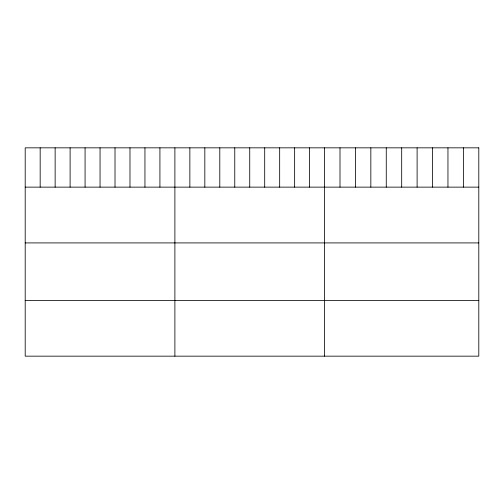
<?xml version="1.0" encoding="UTF-8"?>
<svg xmlns="http://www.w3.org/2000/svg" width="504" height="504" viewBox="0 0 504 504"><rect width="100%" height="100%" fill="white"/><g stroke="black" fill="none" stroke-linecap="round" stroke-linejoin="round"><path stroke-width="0.76" d="M25.2 187.135L478.8 187.135M25.2 242.915L478.8 242.915M25.2 300.384L478.8 300.384M463.378 147.836L463.378 187.135M447.955 147.836L447.955 187.135M432.533 147.836L432.533 187.135M417.11 147.836L417.11 187.135M401.688 147.836L401.688 187.135M386.266 147.836L386.266 187.135M370.843 147.836L370.843 187.135M355.421 147.836L355.421 187.135M339.998 147.836L339.998 187.135M324.576 147.836L324.576 356.164M309.607 147.836L309.607 187.135M294.638 147.836L294.638 187.135M279.67 147.836L279.67 187.135M264.701 147.836L264.701 187.135M249.732 147.836L249.732 187.135M234.763 147.836L234.763 187.135M219.794 147.836L219.794 187.135M204.826 147.836L204.826 187.135M189.857 147.836L189.857 187.135M174.888 147.836L174.888 356.164M159.919 147.836L159.919 187.135M144.95 147.836L144.95 187.135M129.982 147.836L129.982 187.135M115.013 147.836L115.013 187.135M100.044 147.836L100.044 187.135M85.075 147.836L85.075 187.135M70.106 147.836L70.106 187.135M55.138 147.836L55.138 187.135M40.169 147.836L40.169 187.135M478.8 147.836L25.2 147.836L25.2 356.164L478.8 356.164L478.8 147.836"/></g></svg>
